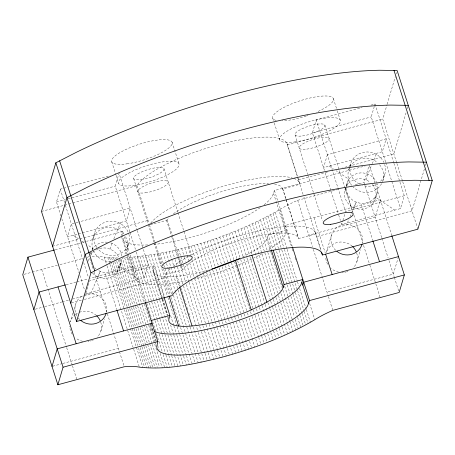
<?xml version="1.0" encoding="UTF-8"?>
<svg xmlns="http://www.w3.org/2000/svg" width="455" height="455" viewBox="0 0 455 455"><rect width="100%" height="100%" fill="white"/><g stroke="black" fill="none" stroke-linecap="round" stroke-linejoin="round"><path stroke-width="0.34" stroke-dasharray="2.27 1.71" d="M121.718 235.548L122.736 231.527L86.592 241.304M163.845 296.666L154.006 265.834L135.3 270.896L134.123 276.009L134.543 277.988A79.676 20.486 -17.7 0 0 143.376 283.357L147.266 284A79.676 20.486 -17.7 0 0 188.706 280.252M154.006 265.834L152.903 270.412L153.221 271.902L161.775 298.713M60.959 216.074L56.471 202.003L60.27 189.138L63.006 188.398M92.735 239.12L94.549 232.983M72.959 313.046L70.377 321.793A15.936 15.169 16.5 0 1 72.311 317.778L73.221 316.589A15.936 15.169 16.5 0 1 74.25 315.491M73.955 309.684L75.547 304.304M90.488 253.754L90.875 252.457A15.936 15.169 16.5 0 0 90.488 253.896M91.154 254.322L92.308 250.421M92.496 249.772L92.883 248.475L87.69 244.989M129.823 231.777L115.246 186.106L119.051 173.241L137.08 229.741M85.932 293.009L89.533 280.826L148.313 264.929L143.126 248.686M98.445 277.152L100.174 271.305L91.421 292.15M110.195 249.181L112.47 242.032M117.487 272.01L119.216 266.164L138.821 279.336M100.879 331.024L104.457 318.915M119.494 268.029L121.223 262.182M126.968 249.784L128.782 243.647M133.002 269.32L133.867 266.397L90.528 278.119M85.728 293.685L144.508 277.795L148.313 264.929M264.122 204.778A79.676 20.486 -17.7 0 0 270.753 198.397L272.517 195.826L274.422 190.514L365.137 165.984M242.504 257.132L254.897 250.256A60.026 15.436 -17.7 0 0 265.31 241.594L266.636 239.66L268.285 234.934L286.986 229.877L285.08 235.195L283.317 237.76A79.676 20.486 -17.7 0 1 269.502 249.255L267.699 250.352M324.421 170.335L312.437 132.792L316.242 119.927L362.032 107.545M284.688 228.308L285.552 225.384L380.357 199.751L375.17 217.291L308.826 235.184M348.706 169.908L350.521 163.772M331.513 235.093L326.332 252.622A15.936 15.169 16.5 0 1 328.265 248.606L329.181 247.418A15.936 15.169 16.5 0 1 352.659 246.61M345.038 189.337L346.767 183.49M347.131 185.117L348.86 179.27L336.165 170.744M385.573 161.889L371.217 116.895L374.22 106.737M374.42 106.06L375.017 104.03L370.916 105.139M399.962 182.182L404.279 195.718L400.48 208.583L341.699 224.474L342.7 221.09M342.899 220.413L345.299 212.286M354.411 207.946L356.14 202.1L350.123 216.426M381.648 237.595L364.04 182.421L369.227 164.881M396.686 162.793L382.757 119.153L386.955 104.968M387.154 104.292L395.338 76.594M396.14 73.892L396.538 72.544M366.167 179.958L367.896 174.111L371.997 164.346M373.447 202.793L375.176 196.947L394.786 210.119M356.834 261.852L360.423 249.715M375.54 198.568L377.269 192.721M382.934 180.572L384.748 174.436M406.059 112.789L393.876 153.995L342.734 167.827M407.259 108.734L408.254 105.355M398.495 256.597L393.313 274.137L326.969 292.025M424.401 168.959L412.02 210.841L316.549 236.657M425.397 165.58L425.999 163.555M113.835 238.773L120.677 222.489M347.387 222.939L349.03 219.031M372.27 163.692L376.649 153.278M72.84 202.953L136.938 185.623L138.212 183.769A79.676 20.486 -17.7 0 1 218.161 144.826A79.676 20.486 -17.7 0 1 286.986 143.541L297.411 176.21M150.173 224.776L166.519 220.356L167.195 219.606A61.749 15.88 -17.7 0 1 168.583 218.042M170.039 269.059A79.676 20.486 -17.7 0 0 166.598 272.704L165.324 274.558L182.347 269.957L183.029 269.206A61.749 15.88 -17.7 0 1 242.1 239.831A61.749 15.88 -17.7 0 1 297.439 236.685L298.634 238.511L315.673 233.904L315.366 232.482A79.676 20.486 -17.7 0 0 267.108 229.036A79.676 20.486 -17.7 0 0 189.007 256.137M338.315 189.36L297.695 200.314A57.899 14.89 -17.7 0 0 279.694 209.647C231.646 236.68 177.456 254.157 122.355 257.968L157.259 367.344M35.234 309.207L44.044 306.801M44.721 306.613L61.658 302.012M52.7 366.235L62.187 363.647M62.864 363.46L118.397 348.422M24.104 274.337L31.56 272.306M32.237 272.124L57.296 265.328M60.009 264.594L83.032 258.355M87.098 257.257L89.129 256.705L93.195 269.445M63.689 188.211L67.107 187.289M67.789 187.102L110.167 175.647M56.471 202.003L65.355 199.597M68.091 198.858L115.246 186.106M312.437 132.792L371.217 116.895M41.468 211.438L63.973 205.353M64.656 205.171L68.062 204.244M68.745 204.062L72.157 203.14M303.053 194.359L287.287 144.969L382.757 119.153M78.226 222.131L71.389 223.979L67.59 236.845L126.365 220.948L130.17 208.083L78.908 221.943M52.587 246.28L79.181 239.085M79.864 238.903L83.276 237.982M83.959 237.794L148.057 220.465M298.406 179.81L328.413 171.7M55.214 249.784L81.815 242.595M82.497 242.407L85.91 241.486M274.507 184.042A61.749 15.88 -17.7 0 1 281.611 187.085L282.805 188.916L299.839 184.309L297.621 176.881M355.241 184.798L364.04 182.421M66.151 284.705L76.309 281.964M76.986 281.776L87.821 278.847M404.279 195.718L345.504 211.609L316.242 119.927M62.335 301.83L69.109 299.999M72.493 299.083L83.328 296.154M84.004 295.972L100.259 291.575M71.412 302.939L81.638 300.175M84.368 299.435L166.2 277.311M92.132 256.495A57.899 14.89 -17.7 0 1 104.258 257.086L117.845 258.036M110.713 242.885L112.18 243.431A15.936 15.169 16.5 0 1 121.855 256.29M329.244 166.092L333.282 168.805M73.278 235.303L79.045 239.176M81.928 241.116L84.806 243.05M396.902 163.47L402.516 181.067M402.732 181.744L417.872 229.178M375.017 104.03L393.694 162.56M393.911 163.237L399.746 181.505M385.789 162.566L391.624 180.84M391.84 181.517L400.48 208.583M369.443 165.552L375.221 183.655M375.432 184.326L391.584 234.939M381.864 238.272L388.126 257.894M388.991 260.601L394.149 276.759M394.354 277.413L398.745 291.166M333.361 98.553L337.024 110.03M337.24 110.707L340.26 120.16M361.395 204.875L372.628 240.064M345.299 188.205L353.006 212.343M353.859 215.027L363.34 244.733M363.556 245.41L369.602 264.361M369.818 265.037L375.608 283.181M375.819 283.835L380.204 297.598M324.887 125.171L352.46 211.569M325.285 173.042L330.899 190.639M331.115 191.316L338.457 214.328M338.674 215.005L340.403 220.413M341.267 223.121L341.699 224.474M295.039 134.896L307.62 174.305M307.83 174.976L322.402 220.624M313.995 217.695L325.223 252.883M315.366 232.482L321.469 251.592M303.906 197.043L320.94 250.409M272.772 118.294L274.069 122.344M274.28 123.021L279.671 139.901M297.695 200.314L312.494 246.684M313.358 249.391L328.22 295.955M328.43 296.614L332.815 310.367M282.805 188.916L286.013 198.966M286.229 199.637L298.634 238.511M282.504 188.455L298.332 238.056M274.422 190.514L278.062 201.912M278.278 202.583L292.332 246.633M279.694 209.647L291.974 248.134M292.19 248.811L292.838 250.836M294.994 257.587L296.285 261.636M309.645 303.496L314.814 319.7M273.557 193.438L286.121 232.801M275.275 212.252L286.912 248.709M287.128 249.386L297.257 281.116M297.473 281.793L298.764 285.842M299.629 288.544L306.09 308.803M306.306 309.474L310.401 322.305M272.972 213.554L284.176 248.663M284.392 249.334L297.32 289.846M297.536 290.523L304.003 310.776M304.213 311.453L308.092 323.607M270.6 214.857L281.594 249.289M281.81 249.966L295.164 291.826M295.38 292.502L301.847 312.756M302.063 313.432L305.726 324.91M268.171 216.153L292.952 293.799M293.168 294.476L299.635 314.729M299.851 315.406L303.297 326.207M265.686 217.45L287.014 284.295M287.23 284.972L290.034 293.748M290.893 296.45L297.36 316.703M297.576 317.38L300.806 327.509M263.138 218.747L272.835 249.13M284.688 286.263L288.134 297.07M288.351 297.741L294.385 316.646M295.244 319.347L298.264 328.8M267.415 237.874L271.265 249.937M260.539 220.038L270.668 251.769M270.884 252.445L282.089 287.554M282.947 290.256L295.665 330.091M257.888 221.318L267.586 251.7M267.802 252.377L280.081 290.864M280.945 293.56L283.101 300.317M283.317 300.988L289.778 321.247M289.994 321.918L293.009 331.371M255.187 222.597L264.668 252.303M264.884 252.98L277.595 292.815M278.46 295.517L280.616 302.268M280.826 302.939L287.293 323.198M287.509 323.875L290.307 332.65M252.44 223.866L275.707 296.785M275.923 297.456L287.56 333.919M249.641 225.123L273.131 298.719M273.347 299.39L275.07 304.793M275.286 305.47L281.964 326.4M282.18 327.077L284.767 335.176M246.803 226.374L270.509 300.641M270.719 301.318L272.443 306.715M272.659 307.392L279.125 327.651M279.342 328.322L281.924 336.427M243.925 227.608L252.326 253.941M267.841 302.552L269.565 307.955M269.781 308.632L276.248 328.885M276.464 329.562L279.046 337.661M251.063 252.599L251.49 253.935M241.008 228.837L249.624 255.841M249.84 256.518L264.924 303.781M265.14 304.458L273.33 330.114M273.546 330.785L276.128 338.89M238.056 230.048L246.673 257.058M246.889 257.729L261.972 304.992M262.188 305.669L270.589 332.002M270.805 332.673L273.176 340.101M235.064 231.248L243.687 258.252M243.903 258.929L259.202 306.869M259.413 307.54L260.277 310.242M261.142 312.943L267.603 333.197M267.819 333.873L270.19 341.301M232.05 232.431L240.45 258.764M240.667 259.435L257.905 313.45M258.121 314.126L264.582 334.379M264.799 335.056L267.17 342.484M229.001 233.597L237.408 259.93M237.618 260.601L254.857 314.615M255.073 315.292L261.54 335.545M261.756 336.222L264.122 343.65M225.93 234.746L234.331 261.079M234.547 261.756L249.63 309.013M250.495 311.715L251.786 315.764M252.002 316.441L258.468 336.7M258.679 337.371L261.051 344.799M222.831 235.878L231.237 262.211M231.453 262.882L247.184 312.17M247.395 312.847L248.259 315.548M249.124 318.25L254.936 336.478M255.801 339.18L257.957 345.931M219.719 236.987L227.688 261.972M228.552 264.673L244.068 313.285M244.278 313.961L245.143 316.663M246.007 319.359L254.84 347.046M216.58 238.084L224.554 263.064M225.418 265.765L240.928 314.377M241.144 315.053L242.009 317.755M242.868 320.451L248.686 338.685M249.55 341.381L251.706 348.138M213.429 239.154L221.403 264.133M222.267 266.835L239.29 320.172M239.506 320.849L248.555 349.207M210.267 240.2L218.889 267.21M219.105 267.887L236.128 321.224M236.338 321.895L245.393 350.253M207.093 241.23L215.715 268.234M215.932 268.911L231.441 317.522M231.658 318.199L242.219 351.283M172.075 142.165L178.974 163.777M203.914 242.231L212.53 269.241M212.747 269.912L228.262 318.528M228.478 319.2L236.668 344.856M236.879 345.533L239.034 352.284M200.729 243.209L209.562 270.89M209.778 271.567L226.8 324.904M227.017 325.581L232.835 343.809M233.694 346.511L235.849 353.262M197.538 244.164L206.371 271.845M206.587 272.522L232.664 354.217M194.353 245.091L203.402 273.449M203.618 274.12L218.701 321.384M218.918 322.06L227.102 347.717M227.318 348.393L229.474 355.145M191.168 245.99L217.024 327.014M217.24 327.685L226.289 356.043M163.948 168.674L177.808 212.11M178.024 212.781L183.809 230.907M184.019 231.578L191.521 255.073M187.989 246.86L190.787 255.642M192.078 259.691L197.47 276.572M197.686 277.249L212.337 323.158M212.553 323.835L223.109 356.919M184.815 247.708L194.512 278.09M194.729 278.767L210.671 328.726M210.887 329.403L217.353 349.656M217.57 350.333L219.941 357.761M181.659 248.521L184.241 256.626M184.457 257.302L185.748 261.352M186.613 264.054L205.791 324.142M206.007 324.819L214.191 350.475M214.407 351.152L216.779 358.574M178.508 249.306L188.853 281.719M189.07 282.39L202.646 324.927M202.856 325.604L204.369 330.33M204.585 331.007L213.634 359.359M167.195 219.606L178.747 255.801M179.606 258.486L181.317 263.849M181.528 264.514L183.029 269.206M166.519 220.356L171.654 236.441M171.865 237.112L180.851 265.265M181.067 265.936L182.347 269.957M175.38 250.062L180.334 265.595M180.55 266.266L185.509 281.799M186.368 284.5L201.235 331.086M201.451 331.758L207.918 352.016M208.134 352.688L210.5 360.115M172.269 250.79L174.856 258.889M175.073 259.566L177.222 266.317M177.439 266.994L183.257 285.222M183.473 285.899L198.124 331.809M198.34 332.486L204.807 352.739M205.023 353.416L207.389 360.843M169.18 251.478L180.601 287.264M180.817 287.941L186.203 304.822M187.062 307.517L187.926 310.219M188.785 312.921L190.082 316.97M193.312 327.099L204.301 361.532M176.25 276.361L179.463 286.417M166.115 252.138L189.815 326.411M190.031 327.082L201.235 362.197M163.078 252.77L165.66 260.869M166.524 263.57L175.573 291.928M175.789 292.605L186.561 326.36M186.777 327.037L198.198 362.823M160.069 253.361L163.516 264.167M163.732 264.838L173.213 294.55M173.423 295.221L195.189 363.414M136.938 185.623L149.086 223.672M149.496 224.958L154.842 241.713M155.058 242.384L161.9 263.837M163.612 269.195L171.637 294.339M133.651 178.542L148.159 223.996M148.37 224.668L153.944 242.123M154.154 242.794L161.224 264.946M157.089 253.924L160.968 266.078M161.826 268.78L170.665 296.461M170.881 297.132L192.209 363.977M162.805 276.435L168.794 295.198M154.143 254.447L167.719 296.984M167.935 297.661L176.984 326.019M177.2 326.696L186.249 355.054M186.465 355.725L189.269 364.506M151.236 254.942L164.596 296.802M170.631 315.707L173.645 325.16M173.861 325.837L176.665 334.613M176.881 335.289L183.342 355.543M183.558 356.22L186.362 364.995M153.136 268.774L167.895 315.025M148.37 255.397L162.162 298.611M162.378 299.288L167.764 316.162M167.98 316.839L168.407 318.187M170.562 324.944L173.582 334.397M173.799 335.068L183.49 365.45M161.991 299.384L166.911 314.797M167.764 317.482L168.191 318.818M145.543 255.818L159.551 299.709M159.768 300.38L180.669 365.871M137.296 230.418L142.91 248.009M142.762 256.205L156.77 300.09M156.981 300.766L167.758 334.527M167.975 335.198L174.436 355.457M174.652 356.128L177.882 366.258M111.731 161.832L115.826 174.663M116.036 175.334L118.624 183.439M140.026 256.552L159.847 318.671M160.063 319.347L171.484 355.127M171.7 355.804L175.147 366.611M130.039 232.454L135.436 249.374M136.301 252.081L144.508 277.795M137.336 256.865L151.56 301.426M151.777 302.103L157.163 318.983M157.379 319.66L161.9 333.839M162.117 334.51L168.583 354.769M168.799 355.44L172.462 366.923M134.703 257.143L149.138 302.382M149.354 303.053L154.74 319.933M154.956 320.61L158.403 331.411M159.267 334.112L165.728 354.371M165.944 355.042L169.823 367.196M132.115 257.382L146.555 302.62M146.772 303.297L151.725 318.824M152.59 321.526L155.604 330.978M156.463 333.68L162.281 351.908M163.146 354.61L167.241 367.435M122.736 231.527L123.595 234.211M124.448 236.89L129.374 252.315M130.227 254.999L145.139 301.728M129.59 257.587L144.241 303.496M144.457 304.173L150.707 323.75M150.918 324.426L156.31 341.307M157.601 345.356L159.108 350.083M160.188 353.461L164.71 367.64M121.872 234.45L128.293 254.567M128.509 255.238L134.435 273.819M155.951 341.233L150.269 323.42L149.957 325.609L150.377 327.589L154.791 341.426M121.678 237.197L126.882 253.964M127.093 254.635L134.543 277.988M155.001 342.086L155.843 344.719M127.116 257.752L141.983 304.338M142.199 305.009L148.449 324.591M148.666 325.268L162.242 367.805M124.704 257.877L146.254 325.393M146.464 326.07L152.072 343.622M152.283 344.298L159.398 366.582M120.495 259.367L135.362 305.959M135.579 306.63L155.189 368.072M118.488 260.061L133.355 306.647M133.571 307.324L139.821 326.9M140.038 327.577L145.64 345.129M145.856 345.806L152.965 368.089M115.689 258.013L116.548 260.709M116.764 261.386L131.415 307.296M131.631 307.972L137.882 327.554M138.098 328.231L143.7 345.783M143.916 346.46L150.81 368.067M113.602 257.951L129.544 307.916M129.76 308.587L135.362 326.144M136.227 328.846L141.829 346.397M142.045 347.074L148.722 368.004M111.583 257.854L112.88 261.904M113.09 262.58L127.747 308.49M127.963 309.167L133.992 328.072M134.208 328.743L139.378 344.947M140.242 347.648L146.709 367.907M109.638 257.718L125.37 307.006M126.234 309.701L137.655 345.487M138.513 348.189L144.764 367.771M107.772 257.541L109.712 263.621M109.928 264.292L124.147 308.854M124.363 309.531L142.893 367.595M104.258 257.086L106.845 265.185M107.061 265.862L139.384 367.139M105.424 274.086L116.656 309.281M94.049 272.13L124.249 366.758M60.27 189.138L64.547 202.538M65.406 205.216L82.622 259.168M83.703 262.552L88.452 277.442M61.817 218.753L79.034 272.71M79.898 275.417L84.653 290.307M41.724 269.542L47.718 288.311M47.929 288.976L66.464 347.028M66.68 347.705L72.248 365.172M72.459 365.826L76.633 378.941M286.986 143.541L287.287 144.969M260.3 207.628A79.676 20.486 -17.7 0 1 256.938 209.886L251.956 212.929A79.676 20.486 -17.7 0 1 153.807 244.454M147.687 244.915A79.676 20.486 -17.7 0 1 134.703 244.636L130.812 243.988A79.676 20.486 -17.7 0 1 121.985 238.619M262.137 253.651A79.676 20.486 -17.7 0 1 253.668 258.082M251.803 258.98A79.676 20.486 -17.7 0 1 238.045 265.049M237.413 265.305A79.676 20.486 -17.7 0 1 194.632 278.915M100.754 322.18A15.936 15.169 16.5 0 1 98.945 335.039L98.03 336.228A15.936 15.169 16.5 0 1 97 337.32M93.298 339.936A15.936 15.169 16.5 0 1 92.371 340.363M91.415 340.732A15.936 15.169 16.5 0 1 90.437 341.04M88.93 341.387A15.936 15.169 16.5 0 1 87.912 341.534M82.742 341.307A15.936 15.169 16.5 0 1 75.723 338.054M72.26 334.277A15.936 15.169 16.5 0 1 69.751 326.207M75.394 314.507A15.936 15.169 16.5 0 1 77.959 312.881M79.358 312.261A15.936 15.169 16.5 0 1 96.699 315.781M153.392 330.808A79.676 20.486 -17.7 0 1 150.377 327.589M79.722 319.546A15.936 15.169 16.5 0 1 77.714 317.215M76.895 315.918A15.936 15.169 16.5 0 1 77.481 300.289L78.391 299.1A15.936 15.169 16.5 0 1 83.128 295.392M84.528 294.772A15.936 15.169 16.5 0 1 100.703 297.274A15.936 15.169 16.5 0 1 106.407 312.09M356.714 253.008A15.936 15.169 16.5 0 1 354.9 265.868L353.99 267.057A15.936 15.169 16.5 0 1 353.313 267.796M347.853 271.385A15.936 15.169 16.5 0 1 346.886 271.726M346.397 271.868A15.936 15.169 16.5 0 1 344.89 272.215M343.354 272.414A15.936 15.169 16.5 0 1 341.796 272.465M338.696 272.135A15.936 15.169 16.5 0 1 331.678 268.882M331.28 268.552A15.936 15.169 16.5 0 1 330.512 267.864M327.685 264.236A15.936 15.169 16.5 0 1 325.729 257.53M335.693 250.335A15.936 15.169 16.5 0 1 333.447 231.077L334.362 229.889A15.936 15.169 16.5 0 1 353.359 226.027A15.936 15.169 16.5 0 1 362.373 242.879M208.197 270.065A60.026 15.436 -17.7 0 1 205.694 270.765M205.069 270.935A60.026 15.436 -17.7 0 1 178.747 276.134L174.202 276.549A60.026 15.436 -17.7 0 1 153.221 271.902M346.158 188.404A15.936 15.169 16.5 0 0 357.118 202.464A15.936 15.169 16.5 0 0 374.42 197.925L375.335 196.736A15.936 15.169 16.5 0 0 377.144 183.883A17.927 17.068 16.5 0 1 362.533 185.39M346.198 186.413A15.936 15.169 16.5 0 1 348.701 179.475L349.611 178.286A15.936 15.169 16.5 0 1 376.598 182.466M173.23 266.323A79.676 20.486 -17.7 0 1 188.387 256.472M150.77 223.104A79.676 20.486 -17.7 0 1 217.274 188.137A79.676 20.486 -17.7 0 1 292.082 177.848M293.953 178.445A79.676 20.486 -17.7 0 1 299.538 182.882M119.528 259.191A15.936 15.169 16.5 0 1 115.502 274.263A15.936 15.169 16.5 0 1 99.656 277.601L98.189 277.055A15.936 15.169 16.5 0 1 92.348 272.858M88.526 261.21A15.936 15.169 16.5 0 1 89.146 258.303M90.346 255.579A15.936 15.169 16.5 0 1 96.432 249.749M96.887 249.522A15.936 15.169 16.5 0 1 97.819 249.107M98.297 248.925A15.936 15.169 16.5 0 1 99.275 248.601M99.77 248.464A15.936 15.169 16.5 0 1 108.984 248.731L110.451 249.277A15.936 15.169 16.5 0 1 119.011 257.769M121.843 259.27A15.936 15.169 16.5 0 1 101.385 271.754L99.918 271.208A15.936 15.169 16.5 0 1 98.513 270.526M95.931 268.791A15.936 15.169 16.5 0 1 94.782 267.756M92.075 249.732A15.936 15.169 16.5 0 1 107.664 242.214M372.423 184.451A15.936 15.169 16.5 0 1 373.606 202.583L372.696 203.772A15.936 15.169 16.5 0 1 352.534 207.042A15.936 15.169 16.5 0 1 345.356 188.398M346.187 186.595A15.936 15.169 16.5 0 1 346.972 185.321L347.882 184.133A15.936 15.169 16.5 0 1 370.194 182.307M276.304 120.438A31.867 8.196 -17.7 0 1 288.902 105.025A31.867 8.196 -17.7 0 1 330.239 96.5A31.867 8.196 -17.7 0 1 316.441 112.163M308.052 115.405A31.867 8.196 -17.7 0 1 306.869 115.803M306.272 115.997A31.867 8.196 -17.7 0 1 282.225 120.842M384.697 164.488A17.927 17.068 16.5 0 1 380.323 181.482M359.291 184.036A17.927 17.068 16.5 0 1 349.855 167.048M349.918 166.496A17.927 17.068 16.5 0 1 364.927 152.101A17.927 17.068 16.5 0 1 383.866 162.372M379.572 164.664A17.927 17.068 16.5 0 1 382.354 182.142M381.608 183.649A17.927 17.068 16.5 0 1 353.251 187.09M351.704 185.373A17.927 17.068 16.5 0 1 349.286 168.339M350.031 166.837A17.927 17.068 16.5 0 1 377.081 162.236M128.896 234.24A17.927 17.068 16.5 0 1 120.16 253.6A17.927 17.068 16.5 0 1 98.297 249.329M96.864 247.52A17.927 17.068 16.5 0 1 103.95 222.666A17.927 17.068 16.5 0 1 128.731 233.699M125.557 236.708A17.927 17.068 16.5 0 1 124.75 254.282M111.105 261.574A17.927 17.068 16.5 0 1 93.622 251.183M92.786 249.067A17.927 17.068 16.5 0 1 101.357 229.166A17.927 17.068 16.5 0 1 123.601 233.876M173.457 213.793A61.749 15.88 -17.7 0 1 268.535 183.479M327.361 154.763L323.556 167.628L382.337 151.737L386.136 138.872L327.361 154.763M145.503 192.795A15.936 4.095 -17.7 0 0 168.253 182.301A15.936 4.095 -17.7 0 0 145.31 185.424A15.936 4.095 -17.7 0 0 145.503 192.795M141.278 179.56A15.936 4.095 -17.7 0 0 164.027 169.067A15.936 4.095 -17.7 0 0 141.09 172.195A15.936 4.095 -17.7 0 0 141.278 179.56M306.778 149.126A15.697 4.038 -17.7 0 0 329.192 138.786A15.697 4.038 -17.7 0 0 306.59 141.869A15.697 4.038 -17.7 0 0 306.778 149.126M126.922 163.857A31.742 8.162 -17.7 0 0 172.246 142.955A31.742 8.162 -17.7 0 0 126.541 149.183A31.742 8.162 -17.7 0 0 126.922 163.857M294.925 141.937A31.867 8.196 -17.7 0 0 340.425 120.95A31.867 8.196 -17.7 0 0 294.544 127.207A31.867 8.196 -17.7 0 0 294.925 141.937M302.558 135.897A15.697 4.038 -17.7 0 0 324.972 125.557A15.697 4.038 -17.7 0 0 302.365 128.64A15.697 4.038 -17.7 0 0 302.558 135.897M133.821 185.469A31.742 8.162 -17.7 0 0 179.139 164.562A31.742 8.162 -17.7 0 0 133.434 170.79A31.742 8.162 -17.7 0 0 133.821 185.469"/><path stroke-width="0.68" d="M54.537 249.971L27.937 257.16L22.75 274.706L57.87 384.759L124.249 366.758A57.899 14.89 -17.7 0 1 139.384 367.139C167.611 370.393 195.889 363.755 223.109 356.919C254.936 348.086 286.309 336.569 314.814 319.7A57.899 14.89 -17.7 0 1 332.815 310.367L399.166 292.474L404.347 274.934L391.8 235.616M55.846 162.799L41.468 211.438L76.582 321.463L172.053 295.648L173.327 293.793A79.676 20.486 -17.7 0 1 253.276 254.851A79.676 20.486 -17.7 0 1 322.095 253.566L322.402 254.993L417.872 229.178L432.25 180.538L397.135 70.514L379.715 70.241A251.08 64.559 -17.7 0 0 76.468 152.237L55.846 162.799L90.96 272.824L76.582 321.463M33.88 309.576L39.062 292.03L65.475 284.893M52.587 246.28L66.965 197.641L87.587 187.079A251.08 64.559 -17.7 0 1 390.834 105.082L408.254 105.355M52.018 366.423L57.205 348.877L152.01 323.243L151.663 324.415M70.73 303.127L85.108 254.487L105.731 243.925A251.08 64.559 -17.7 0 1 408.977 161.929L426.398 162.202M57.87 384.759L63.057 367.213L27.937 257.16M145.355 302.393L157.862 341.58L156.685 346.699L157.106 348.672A79.676 20.486 -17.7 0 0 165.938 354.047L169.829 354.69A79.676 20.486 -17.7 0 0 287.082 322.982L292.059 319.945A79.676 20.486 -17.7 0 0 305.874 308.45L307.637 305.879L309.548 300.567L292.548 247.304M164.056 297.337L169.834 315.434L168.731 320.013L169.05 321.503A60.026 15.436 -17.7 0 0 190.031 326.15L194.581 325.735A60.026 15.436 -17.7 0 0 248.453 311.169L262.831 304.446L270.725 299.856A60.026 15.436 -17.7 0 0 281.139 291.194L282.464 289.261L284.113 284.534L273.205 250.352M154.592 331.45A79.676 20.486 -17.7 0 0 159.21 332.958L163.095 333.6A79.676 20.486 -17.7 0 0 280.348 301.898L285.33 298.855A79.676 20.486 -17.7 0 0 299.145 287.361L300.909 284.796L302.814 279.478L284.113 284.534M302.831 285.154L303.695 282.231L398.495 256.597M90.96 272.824L111.583 262.262A251.08 64.559 -17.7 0 1 414.829 180.265L432.25 180.538M239.501 258.537L232.624 261.568A60.026 15.436 -17.7 0 1 211.95 268.956M151.134 320.491L169.834 315.434M63.057 367.213L157.862 341.58M309.548 300.567L404.347 274.934M393.996 70.383L429.111 180.407M372.844 240.74L379.538 261.722M325.655 254.237L332.133 274.541M321.566 252.377L322.402 254.993M301.949 282.401L308.683 303.491M271.481 250.608L283.243 287.475M251.916 255.278L266.892 302.2M235.406 260.368L251.24 309.969M179.674 287.088L192.084 325.962M169.01 295.869L178.633 326.036M116.872 309.957L123.567 330.933M59.616 160.797L94.731 270.822M58.024 286.906L76.167 343.752M96.699 315.781A15.936 15.169 16.5 0 1 100.208 320.769M106.049 313.535A15.936 15.169 16.5 0 1 104.115 317.55L103.2 318.739A15.936 15.169 16.5 0 1 80.893 320.565M352.659 246.61A15.936 15.169 16.5 0 1 356.168 251.592M362.015 244.324A15.936 15.169 16.5 0 1 360.081 248.339L359.171 249.528A15.936 15.169 16.5 0 1 336.859 251.353M330.774 224.309A15.697 4.038 -17.7 0 0 353.188 213.975A15.697 4.038 -17.7 0 0 330.586 217.052A15.697 4.038 -17.7 0 0 330.774 224.309M169.493 267.978A15.936 4.095 -17.7 0 0 192.249 257.485A15.936 4.095 -17.7 0 0 169.305 260.607A15.936 4.095 -17.7 0 0 169.493 267.978"/></g></svg>
